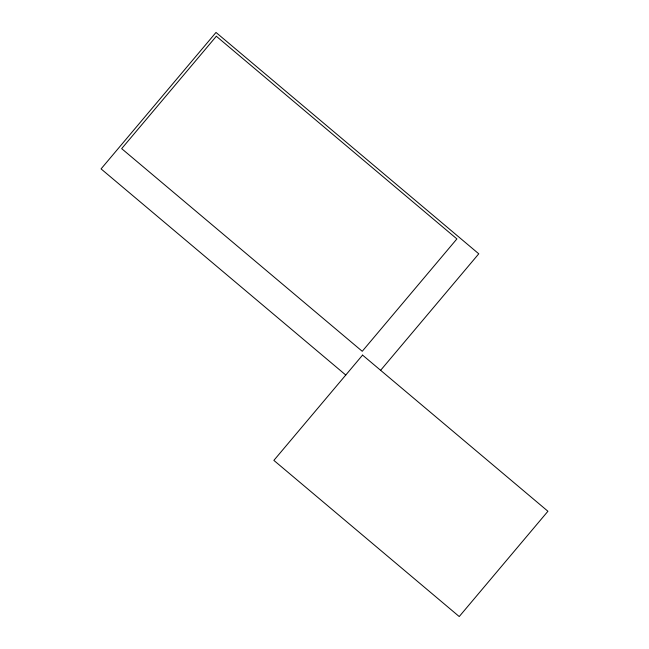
<?xml version="1.0" encoding="UTF-8"?>
<svg xmlns="http://www.w3.org/2000/svg" width="649" height="649" viewBox="0 0 649 649"><rect width="100%" height="100%" fill="white"/><g stroke="black" fill="none" stroke-linecap="round" stroke-linejoin="round"><path stroke-width="0.97" d="M380.622 370.311L478.775 253.808L216.003 32.45L101.066 168.894L345.771 375.033M216.336 36.255L121.663 148.637L362.239 351.296L456.904 238.913L216.336 36.255M362.564 355.1L273.862 460.392L459.232 616.55L547.934 511.258L362.564 355.1"/></g></svg>
